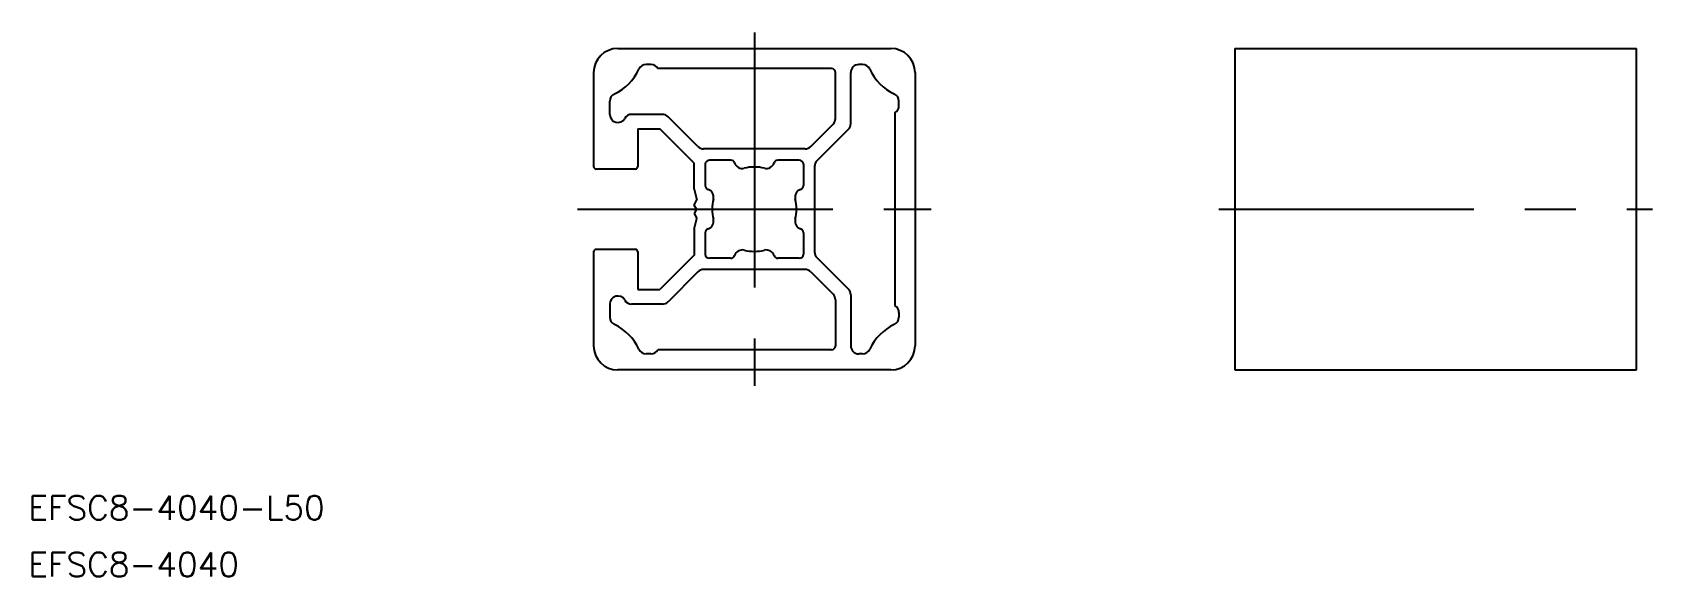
# Model space of a CAD drawing. Extents: x -90 to 112, y -46 to 22.
import ezdxf

# ---------------------------------------------------------------- set-up
doc = ezdxf.new("R2010")
doc.units = 0
doc.linetypes.add('CENTER', pattern=[50.8, 31.75, -6.35, 6.35, -6.35])
doc.layers.get('0').update_dxf_attribs({"linetype": 'CONTINUOUS'})
doc.layers.add('CENTER', color=1, linetype='CONTINUOUS')
doc.styles.get("Standard").update_dxf_attribs({"font": 'txt.shx', "height": 3, "bigfont": 'bigfont.shx'})

msp = doc.modelspace()

# ---------------------------------------------------------------- linework, layer by layer
at = {"color": 7, "linetype": 'CONTINUOUS'}
for p, q in [((-17, 20), (17, 20)), ((59.81, 20), (109.81, 20)), ((59.81, 20), (59.81, -20)), ((109.81, -20), (109.81, 20)), ((-20, 17), (-20, 5.3)), ((-12.87, 18), (-13.45, 18)), ((9.6, 17.5), (-12, 17.5)), ((10.1, 11.29), (10.1, 17)), ((12, 10.65), (12, 17)), ((13.45, 18), (13, 18)), ((20, 17), (20, -17)), ((-18, 11.8), (-18, 13.45)), ((18, 12.87), (18, 13.45)), ((-11.44, 11.8), (-15.27, 11.8)), ((-7.02, 7.79), (-10.73, 11.51)), ((7.02, 7.79), (9.81, 10.58)), ((17.5, 12), (17.5, -12)), ((-14.5, 10), (-14.5, 5.3)), ((-14.5, 10), (-11.77, 10)), ((-7.5, 5.73), (-11.77, 10)), ((7.79, 6.03), (11.71, 9.94)), ((6.31, 7.5), (-6.31, 7.5)), ((-2.93, 6.1), (-5.6, 6.1)), ((5.6, 6.1), (2.93, 6.1)), ((-14.8, 5), (-19.7, 5)), ((-7.5, 2.5), (-7.5, 5.73)), ((-6.1, 5.6), (-6.1, 2.93)), ((6.1, 5.6), (6.1, 2.93)), ((7.5, 5.32), (7.5, -5.32)), ((-7.5, 2.5), (-7.14, 1.15)), ((-7.5, 0.52), (-7.14, 1.15)), ((-7.2, 0), (-7.5, 0.52)), ((-7.2, 0), (-7.5, -0.52)), ((-7.5, -0.52), (-7.14, -1.15)), ((-7.5, -2.5), (-7.14, -1.15)), ((-7.5, -2.5), (-7.5, -5.73)), ((-6.1, -2.93), (-6.1, -5.6)), ((6.1, -2.93), (6.1, -5.6)), ((-20, -5.3), (-20, -17)), ((-14.8, -5), (-19.7, -5)), ((-14.5, -5.3), (-14.5, -10)), ((-7.5, -5.73), (-11.77, -10)), ((7.79, -6.03), (11.71, -9.94)), ((-7.02, -7.79), (-10.73, -11.51)), ((6.31, -7.5), (-6.31, -7.5)), ((-2.93, -6.1), (-5.6, -6.1)), ((5.6, -6.1), (2.93, -6.1)), ((7.02, -7.79), (9.81, -10.58)), ((-14.5, -10), (-11.77, -10)), ((-18, -11.8), (-18, -13.45)), ((-11.44, -11.8), (-15.27, -11.8)), ((10.1, -11.29), (10.1, -17)), ((12, -10.65), (12, -17)), ((18, -12.87), (18, -13.45)), ((-12.87, -18), (-13.45, -18)), ((9.6, -17.5), (-12, -17.5)), ((13.45, -18), (13, -18)), ((17, -20), (-17, -20)), ((59.81, -20), (109.81, -20))]:
    msp.add_line(p, q, dxfattribs=at)
for centre, radius, start, end in [((-17, 17), 3, 90, 180), ((17, 17), 3, 0, 90), ((-20, 20), 6.2, 294.6243, 335.3757), ((-13.45, 17), 1, 90, 155.3757), ((-12.87, 17), 1, 30, 90), ((9.6, 17), 0.5, 360, 90), ((13, 17), 1, 90, 180), ((13.45, 17), 1, 24.6243, 90), ((20, 20), 6.2, 204.6243, 245.3757), ((-17, 13.45), 1, 114.6243, 180), ((17, 13.45), 1, 360, 65.3757), ((17, 12.87), 1, 300, 360), ((-17, 11.8), 1, 180, 330), ((-15.27, 10.8), 1, 90, 150), ((-11.44, 10.8), 1, 45, 90), ((9.1, 11.29), 1, 315, 360), ((11, 10.65), 1, 315, 360), ((-6.31, 8.5), 1, 225, 270), ((-5.6, 5.6), 0.5, 90, 180), ((-2.93, 5.6), 0.5, 18.1529, 90), ((2.93, 5.6), 0.5, 90, 161.8471), ((5.6, 5.6), 0.5, 0, 90), ((6.31, 8.5), 1, 270, 315), ((-19.7, 5.3), 0.3, 180, 270), ((-14.8, 5.3), 0.3, 270, 0), ((-1.5, 6.07), 1, 198.1529, 283.8865), ((0, 0), 5.25, 76.1135, 103.8865), ((1.5, 6.07), 1, 256.1135, 341.8471), ((8.5, 5.32), 1, 135, 180), ((-5.6, 2.93), 0.5, 180, 251.8471), ((-6.07, 1.5), 1, 346.1135, 71.8471), ((6.07, 1.5), 1, 108.1529, 193.8865), ((5.6, 2.93), 0.5, 288.1529, 0), ((0, 0), 5.25, 166.1135, 193.8865), ((0, 0), 5.25, 346.1135, 13.8865), ((-6.07, -1.5), 1, 288.1529, 13.8865), ((6.07, -1.5), 1, 166.1135, 251.8471), ((-5.6, -2.93), 0.5, 108.1529, 180), ((5.6, -2.93), 0.5, 0, 71.8471), ((-19.7, -5.3), 0.3, 90, 180), ((-14.8, -5.3), 0.3, 0, 90), ((-5.6, -5.6), 0.5, 180, 270), ((-2.93, -5.6), 0.5, 270, 341.8471), ((-1.5, -6.07), 1, 76.1135, 161.8471), ((0, 0), 5.25, 256.1135, 283.8865), ((1.5, -6.07), 1, 18.1529, 103.8865), ((2.93, -5.6), 0.5, 198.1529, 270), ((5.6, -5.6), 0.5, 270, 0), ((8.5, -5.32), 1, 180, 225), ((-6.31, -8.5), 1, 90, 135), ((6.31, -8.5), 1, 45, 90), ((11, -10.65), 1, 0, 45), ((-17, -11.8), 1, 30, 180), ((-15.27, -10.8), 1, 210, 270), ((-11.44, -10.8), 1, 270, 315), ((9.1, -11.29), 1, 0, 45), ((17, -12.87), 1, 0, 60), ((-17, -13.45), 1, 180, 245.3757), ((17, -13.45), 1, 294.6243, 0), ((-20, -20), 6.2, 24.6243, 65.3757), ((20, -20), 6.2, 114.6243, 155.3757), ((-17, -17), 3, 180, 270), ((-13.45, -17), 1, 204.6243, 270), ((-12.87, -17), 1, 270, 330), ((9.6, -17), 0.5, 270, 0), ((13, -17), 1, 180, 270), ((13.45, -17), 1, 270, 335.3757), ((17, -17), 3, 270, 0)]:
    msp.add_arc(centre, radius, start, end, dxfattribs=at)
at = {"layer": 'CENTER', "color": 1, "linetype": 'CENTER'}
for p, q in [((0, 22), (0, -22)), ((-22, 0), (22, 0)), ((57.81, 0), (111.81, 0))]:
    msp.add_line(p, q, dxfattribs=at)

# ---------------------------------------------------------------- texts
at = {"color": 7, "linetype": 'CONTINUOUS'}
for s, p in [('EFSC8-4040-L50', (-90.37, -38.65)), ('EFSC8-4040', (-90.37, -45.72))]:
    msp.add_text(s, height=3, dxfattribs=at).set_placement(p)

doc.saveas('drawing.dxf')
